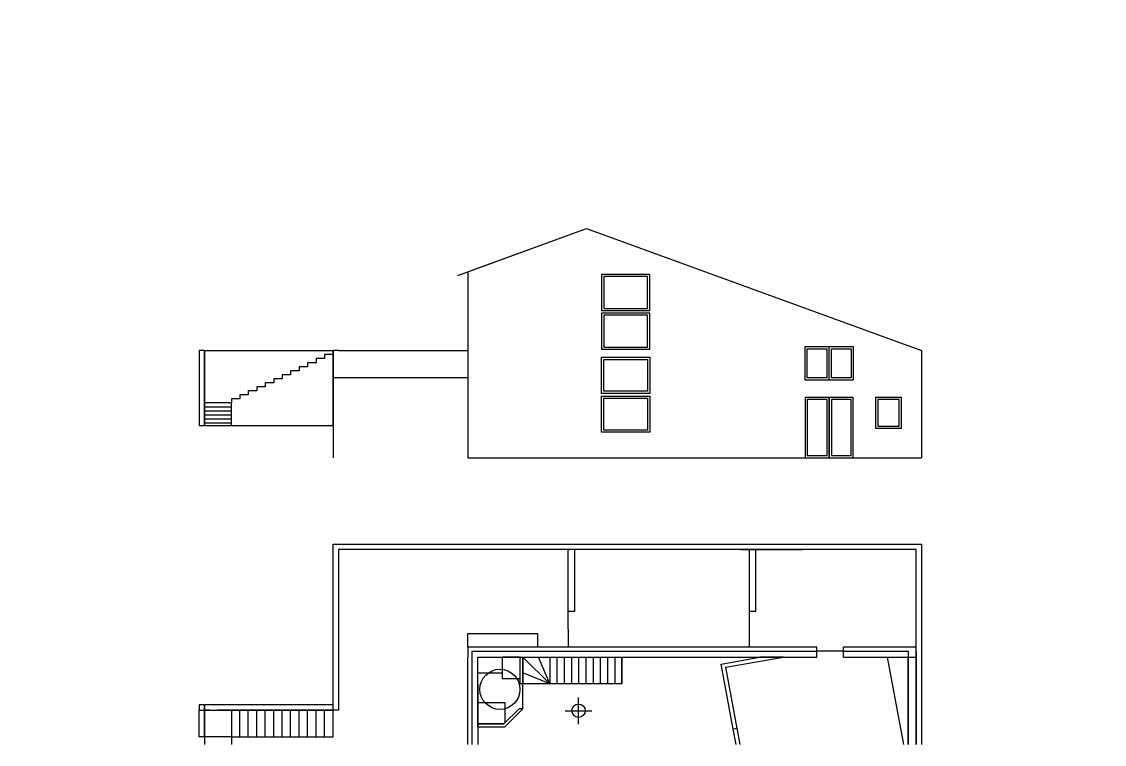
# Paper-space layout 'FacadeESt' of a CAD drawing. Header units: centimetres, sheet in millimetres. Extents: x -72 to 333, y 0 to 270.
# The model-space entities are those that its viewports show. They can reach past a viewport. Long polylines and large blocks are cut down to what shows.
import ezdxf

# ---------------------------------------------------------------- set-up
doc = ezdxf.new("R2010")
doc.units = ezdxf.units.CM
doc.header["$PDMODE"] = 34
doc.header["$PDSIZE"] = 500
for name, color, linetype in [('A-FP 1', 2, 'Continuous'), ('A-Roof', 2, 'Continuous'), ('A-Wall', 30, 'Continuous'), ('AC-Calcul ratios', 4, 'Continuous'), ('Facade-VUE', 233, 'Continuous'), ('I-Cloison', 11, 'Continuous'), ('I-STAIRS', 44, 'Continuous'), ('Isolant pourtour radier', 36, 'Continuous'), ('Mobilier PMR', 201, 'Continuous'), ('Mur de soutenement', 1, 'Continuous'), ('Portes', 3, 'Continuous'), ('Radier', 5, 'Continuous'), ('VIEWPORT', 7, 'Continuous')]:
    doc.layers.add(name, color=color, linetype=linetype)
doc.layers.get('VIEWPORT').off()

msp = doc.modelspace()

# ---------------------------------------------------------------- linework, layer by layer
at = {"layer": 'A-FP 1'}
for p, q in [((255001, 113106), (259841, 113106)), ((254801, 112106), (259841, 112106))]:
    msp.add_line(p, q, dxfattribs=at)
at = {"layer": 'A-Roof'}
for p, q in [((259465, 115911), (264280, 117663)), ((260001, 116106), (264280, 117663)), ((264280, 117663), (276801, 113106)), ((276801, 113106), (276801, 112506))]:
    msp.add_line(p, q, dxfattribs=at)
at = {"layer": 'A-Wall'}
for p, q in [((259841, 116047), (259841, 109106)), ((272886, 101653), (272886, 102033)), ((273886, 101653), (273886, 102033))]:
    msp.add_line(p, q, dxfattribs=at)
for points in [[(272886, 102033), (259841, 102033), (259841, 101653)], [(273886, 101653), (276301, 101653), (276601, 101653), (276601, 102033), (275471, 102033), (273886, 102033)], [(259841, 95293), (259841, 101653)], [(260221, 101653), (272886, 101653)], [(260221, 100653), (260221, 95293)]]:
    msp.add_lwpolyline(points, dxfattribs=at)
at = {"layer": 'AC-Calcul ratios'}
for p, q in [((260221, 99553), (260221, 101653)), ((260221, 101653), (262021, 101653)), ((269309, 101397), (270760, 101653)), ((269481, 101275), (271623, 101653)), ((271623, 101653), (270760, 101653)), ((269764, 98967), (269309, 101397)), ((269911, 98993), (269482, 101275)), ((261181, 99157), (261758, 99723)), ((261221, 99057), (261901, 99723)), ((261901, 99723), (261758, 99723)), ((260221, 99157), (261181, 99157)), ((260221, 99057), (260221, 99157)), ((260221, 99057), (261221, 99057)), ((269911, 98993), (269764, 98967))]:
    msp.add_line(p, q, dxfattribs=at)
for points in [[(259841, 102033), (259841, 102533), (262441, 102533), (262441, 102033)], [(261801, 101653), (261901, 101653), (261901, 100653), (261801, 100653)]]:
    msp.add_lwpolyline(points, close=True, dxfattribs=at)
msp.add_lwpolyline([(275516, 101653), (276301, 97466)], dxfattribs=at)
at = {"layer": 'Facade-VUE'}
for p, q in [((273271, 112086), (273271, 113176)), ((273351, 112006), (273351, 113256)), ((273431, 112086), (273431, 113176))]:
    msp.add_line(p, q, dxfattribs=at)
for points in [[(264841, 114606), (266641, 114606), (266641, 115956), (264841, 115956)], [(264921, 114686), (266561, 114686), (266561, 115876), (264921, 115876)], [(264841, 113156), (266641, 113156), (266641, 114506), (264841, 114506)], [(264921, 113236), (266561, 113236), (266561, 114426), (264921, 114426)], [(274251, 112006), (272451, 112006), (272451, 113256), (274251, 113256)], [(266641, 111506), (264841, 111506), (264841, 112856), (266641, 112856)], [(266561, 111586), (264921, 111586), (264921, 112776), (266561, 112776)], [(266641, 110056), (264841, 110056), (264841, 111406), (266641, 111406)], [(266561, 110136), (264921, 110136), (264921, 111326), (266561, 111326)], [(272451, 109106), (273351, 109106), (273351, 111356), (272451, 111356)], [(273351, 109106), (274251, 109106), (274251, 111356), (273351, 111356)], [(275086, 111356), (275086, 110206), (276051, 110206), (276051, 111356)], [(272531, 109186), (273271, 109186), (273271, 111276), (272531, 111276)], [(273431, 109186), (274171, 109186), (274171, 111276), (273431, 111276)], [(275166, 111276), (275166, 110286), (275971, 110286), (275971, 111276)]]:
    msp.add_lwpolyline(points, close=True, dxfattribs=at)
for points in [[(273271, 112086), (272531, 112086), (272531, 113176), (273271, 113176)], [(273431, 113176), (274171, 113176), (274171, 112086), (273431, 112086)]]:
    msp.add_lwpolyline(points, dxfattribs=at)
at = {"layer": 'I-Cloison'}
for p, q in [((273522, 111606), (273522, 111606)), ((263585, 103373), (263586, 102033)), ((270361, 103373), (270361, 102033)), ((276301, 101653), (276301, 95653))]:
    msp.add_line(p, q, dxfattribs=at)
at = {"layer": 'I-STAIRS'}
for p, q in [((254801, 112956), (254485, 112956)), ((254485, 112956), (254485, 112806)), ((254801, 110306), (254801, 113106)), ((254801, 113106), (254801, 112956)), ((254168, 112656), (253851, 112656)), ((253851, 112656), (253851, 112506)), ((254485, 112806), (254168, 112806)), ((254168, 112806), (254168, 112656)), ((253218, 112206), (252901, 112206)), ((252901, 112206), (252901, 112056)), ((253535, 112356), (253218, 112356)), ((253218, 112356), (253218, 112206)), ((253851, 112506), (253535, 112506)), ((253535, 112506), (253535, 112356)), ((252268, 111756), (251951, 111756)), ((251951, 111756), (251951, 111606)), ((252585, 111906), (252268, 111906)), ((252268, 111906), (252268, 111756)), ((252901, 112056), (252585, 112056)), ((252585, 112056), (252585, 111906)), ((251318, 111306), (251001, 111306)), ((251001, 111306), (251001, 111156)), ((251635, 111456), (251318, 111456)), ((251318, 111456), (251318, 111306)), ((251951, 111606), (251635, 111606)), ((251635, 111606), (251635, 111456)), ((251001, 111156), (250001, 111156)), ((250001, 110306), (250001, 111156)), ((250001, 111156), (250001, 110406)), ((250001, 111006), (251001, 111006)), ((251001, 110306), (251001, 111156)), ((250001, 110856), (251001, 110856)), ((250001, 110706), (251001, 110706)), ((250001, 110556), (251001, 110556)), ((250001, 110406), (251001, 110406)), ((262901, 100653), (261901, 101653)), ((262901, 100653), (262487, 101653)), ((262901, 101653), (262901, 100653)), ((263171, 101653), (263171, 100653)), ((263441, 101653), (263441, 100653)), ((263711, 101653), (263711, 100653)), ((263981, 101653), (263981, 100653)), ((264251, 101653), (264251, 100653)), ((264521, 101653), (264521, 100653)), ((264791, 101653), (264791, 100653)), ((265061, 101653), (265061, 100653)), ((265331, 101653), (265331, 100653)), ((265601, 100653), (265601, 101653)), ((262901, 100653), (261901, 101067)), ((254801, 99673), (250501, 99673)), ((251318, 98673), (251318, 99673)), ((251635, 98673), (251635, 99673)), ((251951, 98673), (251951, 99673)), ((252268, 98673), (252268, 99673)), ((252585, 98673), (252585, 99673)), ((252901, 98673), (252901, 99673)), ((253218, 98673), (253218, 99673)), ((253535, 98673), (253535, 99673)), ((253851, 98673), (253851, 99673)), ((254168, 98673), (254168, 99673)), ((254485, 98673), (254485, 99673)), ((254801, 98673), (254801, 99673)), ((250001, 98673), (250001, 96773)), ((251001, 98356), (250001, 98356)), ((251001, 98673), (254801, 98673)), ((251001, 98673), (251001, 96773))]:
    msp.add_line(p, q, dxfattribs=at)
for points in [[(261901, 101653), (265601, 101653), (265601, 100653), (261901, 100653)], [(250001, 99673), (251001, 99673), (251001, 98673), (250001, 98673)]]:
    msp.add_lwpolyline(points, close=True, dxfattribs=at)
at = {"layer": 'Isolant pourtour radier'}
for points in [[(276301, 90493), (276301, 101653)], [(276601, 101873), (276601, 90273)]]:
    msp.add_lwpolyline(points, dxfattribs=at)
at = {"layer": 'Mobilier PMR'}
for points in [[(260221, 101653), (261121, 101653), (261121, 101053), (260221, 101053)], [(261801, 101653), (261121, 101653), (261121, 100853), (261801, 100853)]]:
    msp.add_lwpolyline(points, close=True, dxfattribs=at)
msp.add_lwpolyline([(261181, 99157), (260221, 99157), (260221, 99957), (261221, 99957), (261221, 99197)], dxfattribs=at)
msp.add_circle((261040, 100452), 750, dxfattribs=at)
at = {"layer": 'Mur de soutenement'}
for p, q in [((250001, 113106), (249801, 113106)), ((249801, 113106), (249801, 110306)), ((250001, 113106), (254801, 113106)), ((250001, 113106), (250001, 110306)), ((250001, 110306), (250001, 113106)), ((254801, 113106), (254801, 110106)), ((255001, 113106), (254801, 113106)), ((254801, 113106), (254801, 109106)), ((276801, 112906), (276801, 109106)), ((254801, 111106), (254801, 110106)), ((249801, 110306), (250001, 110306)), ((250001, 110306), (254801, 110306)), ((254801, 99873), (250001, 99873)), ((250001, 99873), (250001, 99673)), ((250001, 99673), (254801, 99673)), ((250201, 99673), (250001, 99673)), ((254801, 99673), (254801, 99873)), ((254801, 99673), (254801, 99873))]:
    msp.add_line(p, q, dxfattribs=at)
for points in [[(254801, 105673), (254801, 105873), (276801, 105873), (276801, 105673)], [(255001, 105673), (255001, 99673), (254801, 99673), (254801, 105873), (255001, 105873)], [(276601, 105673), (255001, 105673)], [(263585, 105673), (263585, 103373), (263835, 103373), (263835, 105673), (263585, 105673)], [(270041, 105673), (272341, 105673)], [(270361, 105673), (270361, 103373), (270611, 103373), (270611, 105673), (270361, 105673)], [(276601, 105873), (276801, 105873), (276801, 90113), (276601, 90113), (276601, 105673)]]:
    msp.add_lwpolyline(points, dxfattribs=at)
for points in [[(249801, 99673), (250001, 99673), (250001, 99873), (249801, 99873)], [(249801, 99673), (250001, 99673), (250001, 98673), (249801, 98673)]]:
    msp.add_lwpolyline(points, close=True, dxfattribs=at)
at = {"layer": 'Portes'}
for p, q in [((273886, 101873), (272886, 101873)), ((261901, 99723), (261901, 100653)), ((270316, 96021), (269764, 98967)), ((270464, 96049), (269912, 98995))]:
    msp.add_line(p, q, dxfattribs=at)
msp.add_point((263981, 99653), dxfattribs=at)
at = {"layer": 'Radier'}
msp.add_line((259841, 109106), (276801, 109106), dxfattribs=at)
msp.add_lwpolyline([(273886, 101873), (276301, 101873), (276301, 90273), (260001, 90273), (260001, 101873), (272886, 101873)], dxfattribs=at)

psp = doc.layouts.new('FacadeESt')

# ---------------------------------------------------------------- viewports
at = {"layer": 'VIEWPORT', "color": 7, "view_target_point": (1257.38, 1825)}
psp.add_viewport(center=(130.68, 134.93), size=(404.73, 269.9886), view_center_point=(262140.97, 110071.31), view_height=26998.8563, dxfattribs=at).dxf.unprotected_set("ltscale", 0)

doc.saveas('drawing.dxf')
